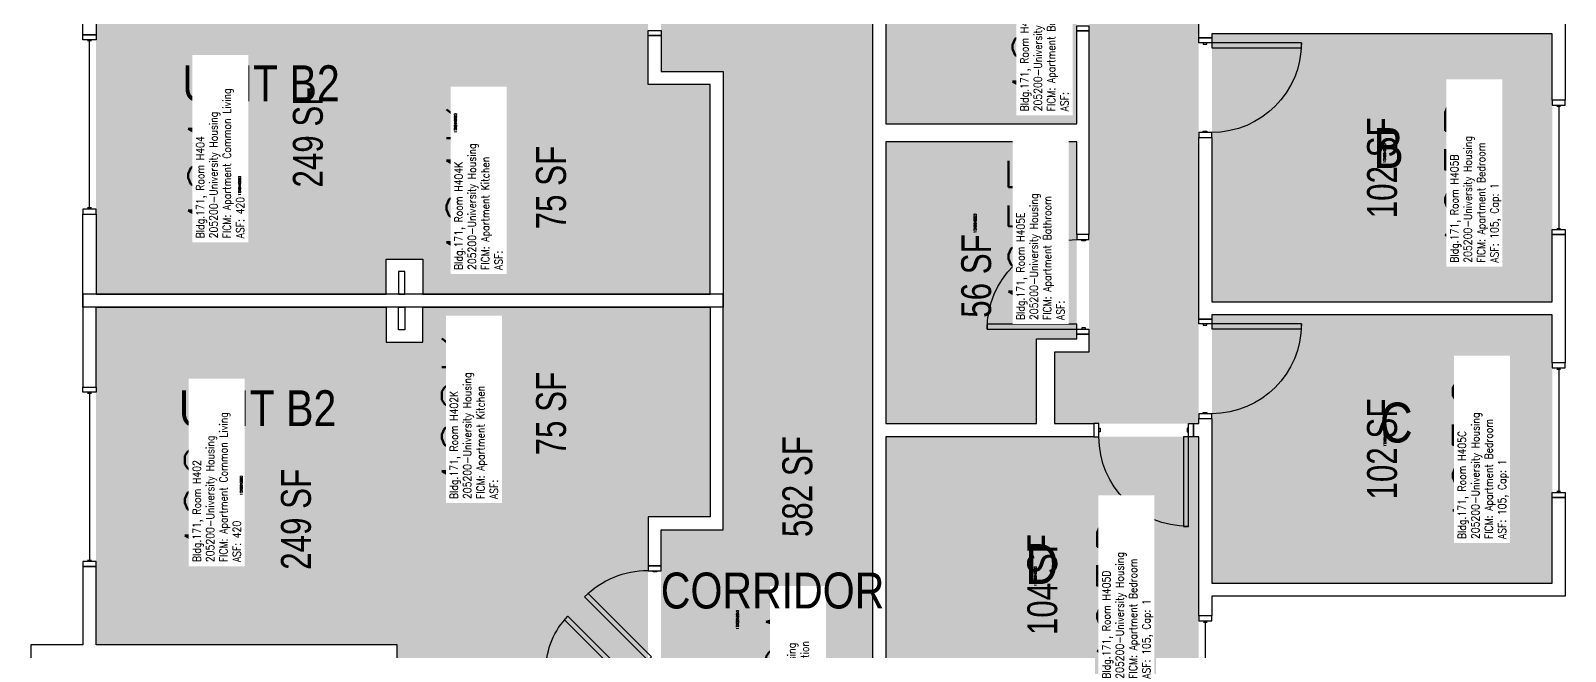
# Model space of a CAD drawing. Header units: inches. Extents: x -105 to 3698, y -798 to 1624.
# Drawn here: x -105 to 512, y 779 to 1028 of the extents above; entities that cross this region are included whole.
import ezdxf
from ezdxf.enums import TextEntityAlignment as Align

# ---------------------------------------------------------------- set-up
doc = ezdxf.new("R2010")
doc.units = ezdxf.units.IN
doc.header["$LTSCALE"] = 96
doc.header["$MEASUREMENT"] = 0
for name, color, linetype in [('A-AREA-IDEN', 1, 'Continuous'), ('A-DOOR', 2, 'Continuous'), ('A-GLAZ', 1, 'Continuous'), ('A-IDEN-RNUM', 7, 'Continuous'), ('A-IDEN-SNUM', 4, 'Continuous'), ('A-IDEN-VNUM', 4, 'Continuous'), ('A-WALL', 5, 'Continuous'), ('AREA-TEXT', 3, 'Continuous'), ('Rooms-Category-Color', 7, 'Continuous'), ('Rooms-College-Color', 7, 'Continuous'), ('Rooms-Department-Color', 7, 'Continuous'), ('Rooms-Division-Color', 7, 'Continuous'), ('Rooms-Information', 7, 'Continuous')]:
    doc.layers.add(name, color=color, linetype=linetype)
doc.styles.add('AREA', font='arial.ttf', dxfattribs={"width": 0.75, "height": 12})
doc.styles.add('ROOMSNUMBER', font='txt.shx', dxfattribs={"height": 0.03})
doc.styles.add('ROOMVNUMBER', font='simplex.shx', dxfattribs={"width": 0.85})
doc.styles.get("Standard").update_dxf_attribs({"font": 'ARIALN.TTF'})

msp = doc.modelspace()

# ---------------------------------------------------------------- hatches: boundary and pattern name
h = msp.add_hatch()
h.set_pattern_fill('ANSI31', color=256, style=0)
h.set_pattern_definition([(45, (884.59335, 681.51704), (0.088388348, -0.088388348), [])])
h.paths.add_polyline_path([(300.64, 1012.99), (300.64, 1071.72), (291.43, 1071.72), (291.43, 1012.99)], flags=9)
at = {"layer": 'Rooms-Category-Color', "true_color": 0xadadad}
msp.add_hatch(color=253, dxfattribs=at).paths.add_polyline_path([(173.5, 174.25), (233.5, 174.25), (233.5, 295.64), (258.5, 295.64), (258.5, 377.97), (233.5, 377.97), (233.5, 1108.78), (258.5, 1108.78), (258.5, 1191.11), (233.5, 1191.11), (233.5, 1345.75), (223, 1345.75), (223, 1456.5), (173.5, 1456.5), (173.5, 1093.72), (148.5, 1093.72), (148.5, 1011.39), (173.5, 1011.39), (173.5, 827.36), (148.5, 827.36), (148.5, 745.03), (173.5, 745.03), (174.12, 207.25), (173.51, 207.25), (173.5, 206.25)])
at = {"layer": 'Rooms-Category-Color', "true_color": 0x728ef3}
for points in [[(42.5, 1332.5), (42.5, 1057.5), (-78.5, 1057.5), (-78.5, 922), (38.12, 922), (38.12, 1006.14), (143.25, 1006.14), (143.25, 1067.27), (134.3, 1067.27), (134.3, 1072.52), (143.25, 1072.52), (143.25, 1093.72), (93.87, 1093.72), (93.87, 1072.52), (100.3, 1072.52), (100.3, 1067.27), (86.62, 1067.27), (86.62, 1098.97), (100.5, 1098.97), (100.5, 1127.72), (86.62, 1127.72), (86.62, 1303.75), (100.5, 1303.75), (100.5, 1332.5)], [(364.5, 870), (364.5, 1145), (485.5, 1145), (485.5, 1280.5), (368.87, 1280.5), (368.87, 1196.36), (263.75, 1196.36), (263.75, 1135.23), (272.7, 1135.23), (272.7, 1129.98), (263.75, 1129.98), (263.75, 1108.78), (313.12, 1108.78), (313.12, 1129.98), (306.7, 1129.98), (306.7, 1135.23), (320.37, 1135.23), (320.37, 1103.53), (306.5, 1103.53), (306.5, 1074.78), (320.37, 1074.78), (320.37, 898.75), (306.5, 898.75), (306.5, 870)], [(238.75, 990.39), (238.75, 1103.53), (299.25, 1103.53), (299.25, 1069.53), (315.5, 1069.53), (315.5, 990.39)], [(369.75, 918.87), (506.5, 918.87), (506.5, 1026.5), (369.75, 1026.5)], [(52.75, 922), (168.25, 922), (168.25, 1006.14), (38.12, 1006.14), (38.12, 936), (52.75, 936)], [(238.75, 870), (238.75, 983.14), (315.5, 983.14), (315.5, 904), (299.25, 904), (299.25, 870)], [(42.5, 506.25), (42.5, 781.25), (-78.5, 781.25), (-78.5, 916.75), (38.12, 916.75), (38.12, 832.61), (143.25, 832.61), (143.25, 771.48), (134.3, 771.48), (134.3, 766.23), (143.25, 766.23), (143.25, 745.03), (93.87, 745.03), (93.87, 766.23), (100.3, 766.23), (100.3, 771.48), (86.62, 771.48), (86.62, 739.78), (100.5, 739.78), (100.5, 711.03), (86.62, 711.03), (86.62, 535), (100.5, 535), (100.5, 506.25)], [(52.75, 916.75), (168.25, 916.75), (168.25, 832.61), (38.12, 832.61), (38.12, 902.75), (52.75, 902.75)], [(369.75, 806), (506.5, 806), (506.5, 913.62), (369.75, 913.62)], [(238.75, 746), (364.5, 746), (364.5, 864.75), (238.75, 864.75)]]:
    msp.add_hatch(color=171, dxfattribs=at).paths.add_polyline_path(points)
at = {"layer": 'Rooms-College-Color', "true_color": 0xadadad}
for points in [[(173.5, 174.25), (233.5, 174.25), (233.5, 295.64), (258.5, 295.64), (258.5, 377.97), (233.5, 377.97), (233.5, 1108.78), (258.5, 1108.78), (258.5, 1191.11), (233.5, 1191.11), (233.5, 1345.75), (223, 1345.75), (223, 1456.5), (173.5, 1456.5), (173.5, 1093.72), (148.5, 1093.72), (148.5, 1011.39), (173.5, 1011.39), (173.5, 827.36), (148.5, 827.36), (148.5, 745.03), (173.5, 745.03), (174.12, 207.25), (173.51, 207.25), (173.5, 206.25)], [(42.5, 1332.5), (42.5, 1057.5), (-78.5, 1057.5), (-78.5, 922), (38.12, 922), (38.12, 1006.14), (143.25, 1006.14), (143.25, 1067.27), (134.3, 1067.27), (134.3, 1072.52), (143.25, 1072.52), (143.25, 1093.72), (93.87, 1093.72), (93.87, 1072.52), (100.3, 1072.52), (100.3, 1067.27), (86.62, 1067.27), (86.62, 1098.97), (100.5, 1098.97), (100.5, 1127.72), (86.62, 1127.72), (86.62, 1303.75), (100.5, 1303.75), (100.5, 1332.5)], [(364.5, 870), (364.5, 1145), (485.5, 1145), (485.5, 1280.5), (368.87, 1280.5), (368.87, 1196.36), (263.75, 1196.36), (263.75, 1135.23), (272.7, 1135.23), (272.7, 1129.98), (263.75, 1129.98), (263.75, 1108.78), (313.12, 1108.78), (313.12, 1129.98), (306.7, 1129.98), (306.7, 1135.23), (320.37, 1135.23), (320.37, 1103.53), (306.5, 1103.53), (306.5, 1074.78), (320.37, 1074.78), (320.37, 898.75), (306.5, 898.75), (306.5, 870)], [(238.75, 990.39), (238.75, 1103.53), (299.25, 1103.53), (299.25, 1069.53), (315.5, 1069.53), (315.5, 990.39)], [(369.75, 918.87), (506.5, 918.87), (506.5, 1026.5), (369.75, 1026.5)], [(52.75, 922), (168.25, 922), (168.25, 1006.14), (38.12, 1006.14), (38.12, 936), (52.75, 936)], [(238.75, 870), (238.75, 983.14), (315.5, 983.14), (315.5, 904), (299.25, 904), (299.25, 870)], [(42.5, 506.25), (42.5, 781.25), (-78.5, 781.25), (-78.5, 916.75), (38.12, 916.75), (38.12, 832.61), (143.25, 832.61), (143.25, 771.48), (134.3, 771.48), (134.3, 766.23), (143.25, 766.23), (143.25, 745.03), (93.87, 745.03), (93.87, 766.23), (100.3, 766.23), (100.3, 771.48), (86.62, 771.48), (86.62, 739.78), (100.5, 739.78), (100.5, 711.03), (86.62, 711.03), (86.62, 535), (100.5, 535), (100.5, 506.25)], [(52.75, 916.75), (168.25, 916.75), (168.25, 832.61), (38.12, 832.61), (38.12, 902.75), (52.75, 902.75)], [(369.75, 806), (506.5, 806), (506.5, 913.62), (369.75, 913.62)], [(238.75, 746), (364.5, 746), (364.5, 864.75), (238.75, 864.75)]]:
    msp.add_hatch(color=253, dxfattribs=at).paths.add_polyline_path(points)
at = {"layer": 'Rooms-Department-Color', "true_color": 0xacacac}
msp.add_hatch(color=253, dxfattribs=at).paths.add_polyline_path([(173.5, 174.25), (233.5, 174.25), (233.5, 295.64), (258.5, 295.64), (258.5, 377.97), (233.5, 377.97), (233.5, 1108.78), (258.5, 1108.78), (258.5, 1191.11), (233.5, 1191.11), (233.5, 1345.75), (223, 1345.75), (223, 1456.5), (173.5, 1456.5), (173.5, 1093.72), (148.5, 1093.72), (148.5, 1011.39), (173.5, 1011.39), (173.5, 827.36), (148.5, 827.36), (148.5, 745.03), (173.5, 745.03), (174.12, 207.25), (173.51, 207.25), (173.5, 206.25)])
at = {"layer": 'Rooms-Department-Color', "true_color": 0x604aed}
for points in [[(42.5, 1332.5), (42.5, 1057.5), (-78.5, 1057.5), (-78.5, 922), (38.12, 922), (38.12, 1006.14), (143.25, 1006.14), (143.25, 1067.27), (134.3, 1067.27), (134.3, 1072.52), (143.25, 1072.52), (143.25, 1093.72), (93.87, 1093.72), (93.87, 1072.52), (100.3, 1072.52), (100.3, 1067.27), (86.62, 1067.27), (86.62, 1098.97), (100.5, 1098.97), (100.5, 1127.72), (86.62, 1127.72), (86.62, 1303.75), (100.5, 1303.75), (100.5, 1332.5)], [(364.5, 870), (364.5, 1145), (485.5, 1145), (485.5, 1280.5), (368.87, 1280.5), (368.87, 1196.36), (263.75, 1196.36), (263.75, 1135.23), (272.7, 1135.23), (272.7, 1129.98), (263.75, 1129.98), (263.75, 1108.78), (313.12, 1108.78), (313.12, 1129.98), (306.7, 1129.98), (306.7, 1135.23), (320.37, 1135.23), (320.37, 1103.53), (306.5, 1103.53), (306.5, 1074.78), (320.37, 1074.78), (320.37, 898.75), (306.5, 898.75), (306.5, 870)], [(238.75, 990.39), (238.75, 1103.53), (299.25, 1103.53), (299.25, 1069.53), (315.5, 1069.53), (315.5, 990.39)], [(369.75, 918.87), (506.5, 918.87), (506.5, 1026.5), (369.75, 1026.5)], [(52.75, 922), (168.25, 922), (168.25, 1006.14), (38.12, 1006.14), (38.12, 936), (52.75, 936)], [(238.75, 870), (238.75, 983.14), (315.5, 983.14), (315.5, 904), (299.25, 904), (299.25, 870)], [(42.5, 506.25), (42.5, 781.25), (-78.5, 781.25), (-78.5, 916.75), (38.12, 916.75), (38.12, 832.61), (143.25, 832.61), (143.25, 771.48), (134.3, 771.48), (134.3, 766.23), (143.25, 766.23), (143.25, 745.03), (93.87, 745.03), (93.87, 766.23), (100.3, 766.23), (100.3, 771.48), (86.62, 771.48), (86.62, 739.78), (100.5, 739.78), (100.5, 711.03), (86.62, 711.03), (86.62, 535), (100.5, 535), (100.5, 506.25)], [(52.75, 916.75), (168.25, 916.75), (168.25, 832.61), (38.12, 832.61), (38.12, 902.75), (52.75, 902.75)], [(369.75, 806), (506.5, 806), (506.5, 913.62), (369.75, 913.62)], [(238.75, 746), (364.5, 746), (364.5, 864.75), (238.75, 864.75)]]:
    msp.add_hatch(color=173, dxfattribs=at).paths.add_polyline_path(points)
at = {"layer": 'Rooms-Division-Color', "true_color": 0xadadad}
msp.add_hatch(color=253, dxfattribs=at).paths.add_polyline_path([(173.5, 174.25), (233.5, 174.25), (233.5, 295.64), (258.5, 295.64), (258.5, 377.97), (233.5, 377.97), (233.5, 1108.78), (258.5, 1108.78), (258.5, 1191.11), (233.5, 1191.11), (233.5, 1345.75), (223, 1345.75), (223, 1456.5), (173.5, 1456.5), (173.5, 1093.72), (148.5, 1093.72), (148.5, 1011.39), (173.5, 1011.39), (173.5, 827.36), (148.5, 827.36), (148.5, 745.03), (173.5, 745.03), (174.12, 207.25), (173.51, 207.25), (173.5, 206.25)])
at = {"layer": 'Rooms-Division-Color', "true_color": 0x604aed}
for points in [[(42.5, 1332.5), (42.5, 1057.5), (-78.5, 1057.5), (-78.5, 922), (38.12, 922), (38.12, 1006.14), (143.25, 1006.14), (143.25, 1067.27), (134.3, 1067.27), (134.3, 1072.52), (143.25, 1072.52), (143.25, 1093.72), (93.87, 1093.72), (93.87, 1072.52), (100.3, 1072.52), (100.3, 1067.27), (86.62, 1067.27), (86.62, 1098.97), (100.5, 1098.97), (100.5, 1127.72), (86.62, 1127.72), (86.62, 1303.75), (100.5, 1303.75), (100.5, 1332.5)], [(364.5, 870), (364.5, 1145), (485.5, 1145), (485.5, 1280.5), (368.87, 1280.5), (368.87, 1196.36), (263.75, 1196.36), (263.75, 1135.23), (272.7, 1135.23), (272.7, 1129.98), (263.75, 1129.98), (263.75, 1108.78), (313.12, 1108.78), (313.12, 1129.98), (306.7, 1129.98), (306.7, 1135.23), (320.37, 1135.23), (320.37, 1103.53), (306.5, 1103.53), (306.5, 1074.78), (320.37, 1074.78), (320.37, 898.75), (306.5, 898.75), (306.5, 870)], [(238.75, 990.39), (238.75, 1103.53), (299.25, 1103.53), (299.25, 1069.53), (315.5, 1069.53), (315.5, 990.39)], [(369.75, 918.87), (506.5, 918.87), (506.5, 1026.5), (369.75, 1026.5)], [(52.75, 922), (168.25, 922), (168.25, 1006.14), (38.12, 1006.14), (38.12, 936), (52.75, 936)], [(238.75, 870), (238.75, 983.14), (315.5, 983.14), (315.5, 904), (299.25, 904), (299.25, 870)], [(42.5, 506.25), (42.5, 781.25), (-78.5, 781.25), (-78.5, 916.75), (38.12, 916.75), (38.12, 832.61), (143.25, 832.61), (143.25, 771.48), (134.3, 771.48), (134.3, 766.23), (143.25, 766.23), (143.25, 745.03), (93.87, 745.03), (93.87, 766.23), (100.3, 766.23), (100.3, 771.48), (86.62, 771.48), (86.62, 739.78), (100.5, 739.78), (100.5, 711.03), (86.62, 711.03), (86.62, 535), (100.5, 535), (100.5, 506.25)], [(52.75, 916.75), (168.25, 916.75), (168.25, 832.61), (38.12, 832.61), (38.12, 902.75), (52.75, 902.75)], [(369.75, 806), (506.5, 806), (506.5, 913.62), (369.75, 913.62)], [(238.75, 746), (364.5, 746), (364.5, 864.75), (238.75, 864.75)]]:
    msp.add_hatch(color=173, dxfattribs=at).paths.add_polyline_path(points)

# ---------------------------------------------------------------- linework, layer by layer
at = {"layer": 'A-DOOR'}
for points in [[(320.37, 1029.64), (320.37, 1027.64), (315.5, 1027.64), (315.5, 1029.64)], [(148.5, 1027.78), (148.5, 1025.78), (143.25, 1025.78), (143.25, 1027.78)], [(364.5, 1022.87), (364.5, 1024.87), (369.75, 1024.87), (369.75, 1022.87)], [(366.25, 1022.87), (366.25, 1022.37), (367.75, 1022.37), (367.75, 1022.87)], [(369.75, 1022.87), (369.75, 1020.87), (405.75, 1020.87), (405.75, 1022.87)], [(364.5, 986.87), (364.5, 984.87), (369.75, 984.87), (369.75, 986.87)], [(366.25, 986.87), (366.25, 987.37), (367.75, 987.37), (367.75, 986.87)], [(320.37, 943.89), (320.37, 945.89), (315.5, 945.89), (315.5, 943.89)], [(319, 943.89), (319, 943.39), (317.5, 943.39), (317.5, 943.89)], [(315.5, 907.89), (315.5, 909.89), (279.5, 909.89), (279.5, 907.89)], [(320.37, 907.89), (320.37, 905.89), (315.5, 905.89), (315.5, 907.89)], [(319, 907.89), (319, 908.39), (317.5, 908.39), (317.5, 907.89)], [(364.5, 910), (364.5, 912), (369.75, 912), (369.75, 910)], [(366.25, 910), (366.25, 909.5), (367.75, 909.5), (367.75, 910)], [(369.75, 910), (369.75, 908), (405.75, 908), (405.75, 910)], [(324.38, 870), (322.38, 870), (322.38, 864.75), (324.38, 864.75)], [(360.38, 870), (362.38, 870), (362.38, 864.75), (360.38, 864.75)], [(364.5, 874), (364.5, 872), (369.75, 872), (369.75, 874)], [(366.25, 874), (366.25, 874.5), (367.75, 874.5), (367.75, 874)], [(324.38, 868.25), (324.88, 868.25), (324.88, 866.75), (324.38, 866.75)], [(360.38, 864.75), (358.38, 864.75), (358.38, 828.75), (360.38, 828.75)], [(360.38, 868.25), (359.88, 868.25), (359.88, 866.75), (360.38, 866.75)], [(148.5, 810.97), (148.5, 812.97), (143.25, 812.97), (143.25, 810.97)], [(146.75, 810.97), (146.75, 810.47), (145.25, 810.47), (145.25, 810.97)], [(143.25, 774.97), (144.66, 776.38), (119.21, 801.84), (117.79, 800.42)], [(132.3, 771.48), (130.89, 770.07), (109.67, 791.28), (111.09, 792.69)]]:
    msp.add_lwpolyline(points, close=True, dxfattribs=at)
at = {"layer": 'A-DOOR', "extrusion": (0, 0, -1)}
for centre, radius, start, end in [((-369.75, 1022.87), 36, 180, 270), ((-315.5, 907.89), 36, 0, 90), ((-369.75, 910), 36, 180, 270), ((-360.38, 864.75), 36, 270, 0), ((-132.3, 771.48), 30, 0, 45)]:
    msp.add_arc(centre, radius, start, end, dxfattribs=at)
at = {"layer": 'A-DOOR'}
msp.add_arc((143.25, 774.97), 36, 90, 135, dxfattribs=at)
at = {"layer": 'A-GLAZ'}
for p, q in [((-80.37, 1023.61), (-81.87, 1023.61)), ((-81.12, 956.61), (-81.12, 1023.61)), ((508.38, 997.37), (509.88, 997.37)), ((509.13, 997.37), (509.13, 948.37)), ((-80.37, 956.61), (-81.87, 956.61)), ((508.38, 948.37), (509.88, 948.37)), ((508.38, 891.85), (509.88, 891.85)), ((509.13, 891.85), (509.13, 842.85)), ((-80.37, 882.13), (-81.87, 882.13)), ((-81.12, 882.13), (-81.12, 815.13)), ((508.38, 842.85), (509.88, 842.85)), ((-80.37, 815.13), (-81.87, 815.13)), ((366.38, 790.38), (367.88, 790.38)), ((367.13, 790.38), (367.13, 759.38))]:
    msp.add_line(p, q, dxfattribs=at)
for points in [[(-83.75, 1024.11), (-83.75, 1026.11), (-78.5, 1026.11), (-78.5, 1024.11)], [(511.75, 997.87), (511.75, 999.87), (506.5, 999.87), (506.5, 997.87)], [(-83.75, 956.11), (-83.75, 954.11), (-78.5, 954.11), (-78.5, 956.11)], [(511.75, 947.87), (511.75, 945.87), (506.5, 945.87), (506.5, 947.87)], [(511.75, 892.35), (511.75, 894.35), (506.5, 894.35), (506.5, 892.35)], [(-83.75, 882.63), (-83.75, 884.63), (-78.5, 884.63), (-78.5, 882.63)], [(511.75, 842.35), (511.75, 840.35), (506.5, 840.35), (506.5, 842.35)], [(-83.75, 814.63), (-83.75, 812.63), (-78.5, 812.63), (-78.5, 814.63)], [(369.75, 790.88), (369.75, 792.88), (364.5, 792.88), (364.5, 790.88)]]:
    msp.add_lwpolyline(points, close=True, dxfattribs=at)
at = {"layer": 'A-WALL'}
for p, q in [((233.5, 869.37), (233.5, 1108.78)), ((238.75, 1103.53), (238.75, 990.39)), ((-83.75, 1026.11), (-83.75, 1057.5)), ((-78.5, 1057.5), (-78.5, 1026.11)), ((511.75, 1051.34), (511.75, 999.87)), ((364.5, 1024.87), (364.5, 1033.75)), ((-78.5, 1026.11), (-83.75, 1026.11)), ((143.25, 1006.14), (143.25, 1025.78)), ((143.25, 1025.78), (148.5, 1025.78)), ((148.5, 1025.78), (148.5, 1011.39)), ((315.5, 990.39), (315.5, 1027.64)), ((315.5, 1027.64), (320.37, 1027.64)), ((320.37, 1027.64), (320.37, 945.89)), ((369.75, 1024.87), (364.5, 1024.87)), ((506.5, 1026.5), (369.75, 1026.5)), ((369.75, 1026.5), (369.75, 1024.87)), ((506.5, 999.87), (506.5, 1026.5)), ((148.5, 1011.39), (173.5, 1011.39)), ((173.5, 1011.39), (173.5, 916.75)), ((168.25, 1006.14), (143.25, 1006.14)), ((168.25, 922), (168.25, 1006.14)), ((511.75, 999.87), (506.5, 999.87)), ((238.75, 990.39), (315.5, 990.39)), ((315.5, 983.14), (238.75, 983.14)), ((238.75, 983.14), (238.75, 870)), ((315.5, 945.89), (315.5, 983.14)), ((364.5, 912), (364.5, 984.87)), ((364.5, 984.87), (369.75, 984.87)), ((369.75, 984.87), (369.75, 918.87)), ((-83.75, 916.75), (-83.75, 954.11)), ((-83.75, 954.11), (-78.5, 954.11)), ((-78.5, 954.11), (-78.5, 922)), ((320.37, 945.89), (315.5, 945.89)), ((506.5, 918.87), (506.5, 945.87)), ((506.5, 945.87), (511.75, 945.87)), ((511.75, 945.87), (511.75, 894.35)), ((38.12, 936), (52.75, 936)), ((38.12, 922), (38.12, 936)), ((45.5, 931.12), (43, 931.12)), ((43, 931.12), (43, 922)), ((45.5, 922), (45.5, 931.12)), ((52.75, 936), (52.75, 922)), ((-83.75, 922), (-83.75, 884.63)), ((173.5, 922), (-83.75, 922)), ((-78.5, 922), (38.12, 922)), ((43, 922), (45.5, 922)), ((52.75, 922), (168.25, 922)), ((173.5, 827.36), (173.5, 922)), ((369.75, 918.87), (506.5, 918.87)), ((173.5, 916.75), (-83.75, 916.75)), ((-78.5, 884.63), (-78.5, 916.75)), ((-78.5, 916.75), (38.12, 916.75)), ((38.12, 916.75), (38.12, 902.75)), ((43, 916.75), (45.5, 916.75)), ((43, 907.62), (43, 916.75)), ((45.5, 916.75), (45.5, 907.62)), ((52.75, 916.75), (168.25, 916.75)), ((52.75, 902.75), (52.75, 916.75)), ((168.25, 916.75), (168.25, 832.61)), ((506.5, 913.62), (369.75, 913.62)), ((369.75, 913.62), (369.75, 912)), ((506.5, 894.35), (506.5, 913.62)), ((45.5, 907.62), (43, 907.62)), ((369.75, 912), (364.5, 912)), ((38.12, 902.75), (52.75, 902.75)), ((299.25, 904), (315.5, 904)), ((299.25, 870), (299.25, 904)), ((315.5, 904), (315.5, 905.89)), ((315.5, 905.89), (320.37, 905.89)), ((320.37, 905.89), (320.37, 898.75)), ((320.37, 898.75), (306.5, 898.75)), ((306.5, 898.75), (306.5, 870)), ((511.75, 894.35), (506.5, 894.35)), ((-83.75, 884.63), (-78.5, 884.63)), ((233.5, 740.75), (233.5, 869.37)), ((238.75, 870), (299.25, 870)), ((306.5, 870), (319.75, 870)), ((319.75, 870), (322.38, 870)), ((322.38, 870), (322.38, 864.75)), ((362.38, 870), (364.5, 870)), ((362.38, 864.75), (362.38, 870)), ((364.5, 870), (364.5, 872)), ((364.5, 872), (369.75, 872)), ((369.75, 872), (369.75, 806)), ((238.75, 864.75), (238.75, 746)), ((319.75, 864.75), (238.75, 864.75)), ((322.38, 864.75), (319.75, 864.75)), ((364.5, 864.75), (362.38, 864.75)), ((364.5, 801.37), (364.5, 864.75)), ((506.5, 806), (506.5, 840.35)), ((506.5, 840.35), (511.75, 840.35)), ((511.75, 840.35), (511.75, 800.75)), ((143.25, 832.61), (143.25, 812.97)), ((168.25, 832.61), (143.25, 832.61)), ((148.5, 812.97), (148.5, 827.36)), ((148.5, 827.36), (173.5, 827.36)), ((-83.75, 812.63), (-83.75, 781.25)), ((-78.5, 812.63), (-83.75, 812.63)), ((-78.5, 781.25), (-78.5, 812.63)), ((143.25, 812.97), (148.5, 812.97)), ((369.75, 806), (506.5, 806)), ((364.5, 792.88), (364.5, 801.37)), ((511.75, 800.75), (369.75, 800.75)), ((369.75, 800.75), (369.75, 792.88)), ((369.75, 792.88), (364.5, 792.88)), ((-104.75, 781.25), (-104.75, 741.59)), ((-83.75, 781.25), (-104.75, 781.25)), ((42.5, 781.25), (-78.5, 781.25)), ((42.5, 710), (42.5, 781.25))]:
    msp.add_line(p, q, dxfattribs=at)

# ---------------------------------------------------------------- texts
at = {"layer": 'A-AREA-IDEN'}
for s, p in [('UNIT B2', (-12.21, 999.42)), ('UNIT B2', (-13.59, 868.99)), ('CORRIDOR', (193.28, 795.82))]:
    msp.add_text(s, height=14.4, dxfattribs=at).set_placement(p, align=Align.CENTER)
at = {"layer": 'A-AREA-IDEN', "char_height": 16, "width": 41.8447, "attachment_point": 1}
for s, insert in [('{\\C1;B}', (434.65, 988.63)), ('{\\C1;C}', (437.23, 878.44)), ('{\\C1;D}', (294.86, 821.64))]:
    msp.add_mtext(s, dxfattribs=dict(at, insert=insert))
at = {"layer": 'A-IDEN-RNUM', "style": 'ROOMSNUMBER', "width": 0.85}
for s, p in [('0404-K0', (65.88, 990.66)), ('0405-B0', (439.15, 978.51)), ('0404-00', (-20.77, 965.47)), ('0405-E0', (274.65, 950.4)), ('0405-C0', (439.29, 864.7)), ('0402-00', (-20.13, 845.18)), ('0402-K0', (64.01, 846.76)), ('0405-D0', (298.86, 808.71)), ('0422-A0', (179.18, 791.26))]:
    msp.add_text(s, height=1, rotation=90, dxfattribs=at).set_placement(p, align=Align.MIDDLE_CENTER)
at = {"layer": 'A-IDEN-SNUM', "style": 'ROOMSNUMBER', "width": 0.85}
for s, p in [('1710H404K0', (65.88, 990.66)), ('1710H405B0', (439.15, 978.51)), ('1710H40400', (-20.77, 965.47)), ('1710H405E0', (274.65, 950.4)), ('1710H405C0', (439.29, 864.7)), ('1710H40200', (-20.13, 845.18)), ('1710H402K0', (64.01, 846.76)), ('1710H405D0', (298.86, 808.71)), ('1710H422A0', (179.18, 791.26))]:
    msp.add_text(s, height=1, rotation=90, dxfattribs=at).set_placement(p, align=Align.MIDDLE_CENTER)
at = {"layer": 'A-IDEN-VNUM', "style": 'ROOMVNUMBER', "width": 0.85}
for s, p in [('405F', (300.92, 1028.58)), ('405B', (474.69, 968.29)), ('404K', (73.6, 965.36)), ('404', (-30.21, 969.42)), ('405E', (299.35, 944.81)), ('402K', (71.73, 873.43)), ('405C', (477.75, 857.82)), ('402', (-31.59, 838.99)), ('405D', (334.88, 801.3)), ('422A', (201.95, 765.82))]:
    msp.add_text(s, height=22.5, rotation=90, dxfattribs=at).set_placement(p, align=Align.MIDDLE_CENTER)
at = {"layer": 'AREA-TEXT', "style": 'AREA', "width": 0.75}
for s, p in [('249 SF', (6.59, 985.03)), ('102 SF', (438.12, 972.69)), ('75 SF', (104.29, 964.74)), ('56 SF', (275.07, 929.26)), ('75 SF', (104.29, 874.01)), ('102 SF', (438.12, 859.81)), ('582 SF', (203.22, 844.72)), ('249 SF', (1.8, 831.59)), ('104 SF', (301.62, 805.37))]:
    msp.add_text(s, height=12, rotation=90, dxfattribs=at).set_placement(p, align=Align.MIDDLE_CENTER)

# ---------------------------------------------------------------- next in the draw order: texts
at = {"layer": 'Rooms-Information', "char_height": 3.2143, "width": 72, "attachment_point": 7, "rotation": 90, "style": 'ROOMVNUMBER', "bg_fill": 3, "box_fill_scale": 1.5, "bg_fill_color": 256, "bg_fill_true_color": 13158600, "bg_fill_transparency": 0}
for s, insert in [('Bldg.171, Room H405F^M^J205200-University Housing^M^JFICM: Apartment Bathroom^M^JASF: ', (312.17, 995.34)), ('Bldg.171, Room H404^M^J205200-University Housing^M^JFICM: Apartment Common Living^M^JASF: 420', (-18.96, 944.37)), ('Bldg.171, Room H404K^M^J205200-University Housing^M^JFICM: Apartment Kitchen^M^JASF: ', (84.85, 931.67)), ('Bldg.171, Room H405B^M^J205200-University Housing^M^JFICM: Apartment Bedroom^M^JASF: 105, Cap: 1', (485.94, 934.59)), ('Bldg.171, Room H405E^M^J205200-University Housing^M^JFICM: Apartment Bathroom^M^JASF: ', (310.6, 911.57)), ('Bldg.171, Room H402K^M^J205200-University Housing^M^JFICM: Apartment Kitchen^M^JASF: ', (82.98, 839.73)), ('Bldg.171, Room H405C^M^J205200-University Housing^M^JFICM: Apartment Bedroom^M^JASF: 105, Cap: 1', (489, 823.67)), ('Bldg.171, Room H402^M^J205200-University Housing^M^JFICM: Apartment Common Living^M^JASF: 420', (-20.34, 814.4)), ('Bldg.171, Room H405D^M^J205200-University Housing^M^JFICM: Apartment Bedroom^M^JASF: 105, Cap: 1', (346.13, 767.6)), ('Bldg.171, Room H422A^M^J205200-University Housing^M^JFICM: Corridor / Circulation^M^JASF: ', (213.2, 731.22))]:
    msp.add_mtext(s, dxfattribs=dict(at, insert=insert))

doc.saveas('drawing.dxf')
